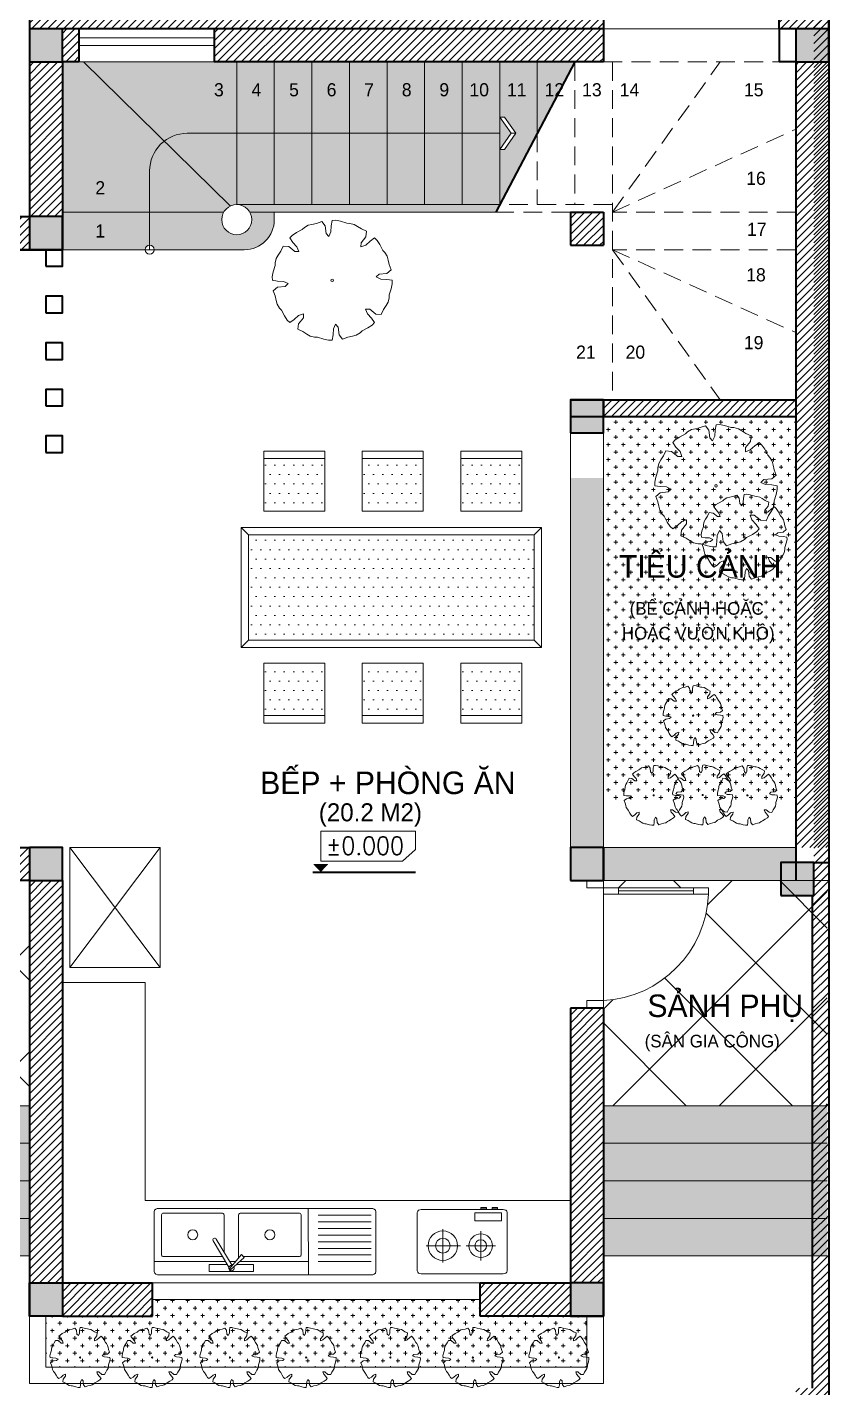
# Model space of a CAD drawing. Header units: millimetres. Extents: x -529782 to -142003, y -492574 to -273331.
# Drawn here: x -276039 to -270705, y -309111 to -300051 of the extents above; entities that cross this region are included whole.
import ezdxf

# ---------------------------------------------------------------- set-up
doc = ezdxf.new("R2010")
doc.units = ezdxf.units.MM
doc.header["$LTSCALE"] = 500
doc.header["$MEASUREMENT"] = 0
doc.linetypes.add('HIDDEN', pattern=[0.375, 0.25, -0.125])
doc.layers.get('0').update_dxf_attribs({"linetype": 'CONTINUOUS', "lineweight": 13})
for name, color, linetype, lineweight in [('1.cat 30', 30, 'CONTINUOUS', 35), ('1.cot', 2, 'CONTINUOUS', 35), ('2.thay 145', 145, 'CONTINUOUS', 18), ('3.manh 08', 8, 'CONTINUOUS', 9), ('4.dim 08', 8, 'CONTINUOUS', 13), ('6.khuat 75', 75, 'HIDDEN', 18), ('8.vat lieu 08', 8, 'CONTINUOUS', 5), ('9.text \xad white', 7, 'CONTINUOUS', 15), ('CA.thay 145', 145, 'CONTINUOUS', 18), ('noithat', 15, 'CONTINUOUS', 9)]:
    doc.layers.add(name, color=color, linetype=linetype, lineweight=lineweight)
doc.styles.add('CA.JSC1', font='')
doc.styles.get("Standard").update_dxf_attribs({"font": 'txt.shx', "width": 0.9})
doc.styles.add('VnAvantH', font='')
doc.styles.get('CA.JSC1').set_extended_font_data('.VnAvantH')
doc.styles.get('VnAvantH').set_extended_font_data('.VnAvantH')
pattern_1 = [(0, (41809.876, 81919.594), (15.625, 31.25), [0, -31.25])]
pattern_2 = [(45, (42765.4, 81919.6), (-353.5534, 353.5534), []), (135, (42765.4, 81919.6), (-353.5534, -353.5534), [])]
pattern_3 = [(45, (77087.74, 81619.594), (-26.5165043, 26.5165043), [])]

# ---------------------------------------------------------------- blocks, each defined once
blk = doc.blocks.new('mui ten')
at = {"layer": '2.thay 145', "color": 2}
for points in [[(216, 214), (154, 214), (0, 0), (62, 0)], [(62, 0), (0, 0), (154, -214), (216, -214)]]:
    blk.add_lwpolyline(points, close=True, dxfattribs=at)
blk = doc.blocks.new('A$C46190709')
at = {"layer": 'noithat'}
for p, q in [((151.7, 1411.1), (151.7, 1811.3)), ((151.7, 1811.3), (556.4, 1811.3)), ((151.7, 1761.3), (556.4, 1761.3)), ((556.4, 1811.3), (556.4, 1411.1)), ((806.4, 1411.1), (806.4, 1811.3)), ((806.4, 1811.3), (1211.1, 1811.3)), ((806.4, 1761.3), (1211.1, 1761.3)), ((1211.1, 1811.3), (1211.1, 1411.1)), ((1463.1, 1411.1), (1463.1, 1811.3)), ((1463.1, 1811.3), (1867.8, 1811.3)), ((1463.1, 1761.3), (1867.8, 1761.3)), ((1867.8, 1811.3), (1867.8, 1411.1)), ((556.4, 1411.1), (151.7, 1411.1)), ((1211.1, 1411.1), (806.4, 1411.1)), ((1867.8, 1411.1), (1463.1, 1411.1)), ((0, 1303.5), (50, 1253.5)), ((0, 503.1), (0, 1303.5)), ((0, 1303.5), (2000.1, 1303.5)), ((1950.1, 1253.5), (2000.1, 1303.5)), ((2000.1, 1303.5), (2000.1, 503.1)), ((50, 553.1), (50, 1253.5)), ((50, 1253.5), (1950.1, 1253.5)), ((1950.1, 1253.5), (1950.1, 553.1)), ((0, 503.1), (50, 553.1)), ((1950.1, 553.1), (50, 553.1)), ((2000.1, 503.1), (1950.1, 553.1)), ((2000.1, 503.1), (0, 503.1)), ((151.7, 400.3), (151.7, 0)), ((556.4, 400.3), (151.7, 400.3)), ((556.4, 0), (556.4, 400.3)), ((806.4, 400.3), (806.4, 0)), ((1211.1, 400.3), (806.4, 400.3)), ((1211.1, 0), (1211.1, 400.3)), ((1463.1, 400.3), (1463.1, 0)), ((1867.8, 400.3), (1463.1, 400.3)), ((1867.8, 0), (1867.8, 400.3)), ((151.7, 50), (556.4, 50)), ((151.7, 0), (556.4, 0)), ((806.4, 50), (1211.1, 50)), ((806.4, 0), (1211.1, 0)), ((1463.1, 50), (1867.8, 50)), ((1463.1, 0), (1867.8, 0))]:
    blk.add_line(p, q, dxfattribs=at)
blk = doc.blocks.new('A$C1A9D127A')
at = {"layer": 'noithat', "color": 135, "linetype": 'Continuous'}
for p, q in [((50, 110), (0, 110)), ((0, 110), (0, 0)), ((50, 0), (50, 110)), ((0, 0), (50, 0))]:
    blk.add_line(p, q, dxfattribs=at)
blk = doc.blocks.new('A$C2BDB356E')
at = {"layer": 'noithat', "color": 135, "linetype": 'Continuous'}
for p, q in [((0, 600), (0, 700)), ((0, 700), (40, 700)), ((40, 700), (40, 600)), ((40, 600), (0, 600)), ((0, 100), (0, 0)), ((40, 100), (0, 100)), ((40, 0), (40, 100)), ((0, 0), (40, 0))]:
    blk.add_line(p, q, dxfattribs=at)
at = {"layer": 'noithat', "color": 8, "linetype": 'Continuous'}
for p, q in [((0, 100), (0, 600)), ((20, 600), (20, 100)), ((40, 600), (40, 100))]:
    blk.add_line(p, q, dxfattribs=at)
at = {"layer": 'noithat', "color": 1, "linetype": 'Continuous'}
blk.add_arc((10.2, 740.3), 740.9, 272.30607, 356.88123, dxfattribs=at)
blk = doc.blocks.new('A$C30FB348B')
at = {"layer": 'noithat', "linetype": 'Continuous'}
for p, q in [((0, 33.9), (0, 421.2)), ((572.8, 440.9), (27.2, 440.9)), ((171.2, 365.3), (171.2, 143.3)), ((600, 421.2), (600, 33.9)), ((423.4, 352.4), (423.4, 156.3)), ((60.1, 254.3), (289.6, 254.3)), ((325.4, 254.3), (521.5, 254.3)), ((572.8, 14.2), (27.2, 14.2)), ((383.8, 35.6), (383.8, 89.2)), ((383.8, 89.2), (561.4, 89.2)), ((561.4, 35.6), (383.8, 35.6)), ((424.4, 9.2), (424.4, 0)), ((461.3, 9.2), (424.4, 9.2)), ((424.4, 0), (461.3, 0)), ((461.3, 0), (461.3, 9.2)), ((498.2, 9.2), (498.2, 0)), ((535.1, 9.2), (498.2, 9.2)), ((498.2, 0), (535.1, 0)), ((535.1, 0), (535.1, 9.2)), ((561.4, 89.2), (561.4, 35.6))]:
    blk.add_line(p, q, dxfattribs=at)
for centre, radius in [((171.2, 254.3), 98.1), ((171.2, 254.3), 49), ((423.4, 254.3), 78.4), ((423.4, 254.3), 39.2)]:
    blk.add_circle(centre, radius, dxfattribs=at)
for centre, start, end in [((24, 416.7), 82.34501, 169.40186), ((576, 416.7), 10.60417, 97.65191), ((24, 38.3), 190.6002, 277.664), ((576, 38.3), 262.34205, 349.39782)]:
    blk.add_arc(centre, 24.4, start, end, dxfattribs=at)
blk = doc.blocks.new('A$C6E1B72D1')
at = {"layer": 'noithat', "linetype": 'Continuous'}
for p, q in [((0, 420.8), (0, 22.1)), ((1444.3, 442.9), (32.1, 442.9)), ((449.3, 442.9), (450.3, 0)), ((1111.1, 420.8), (814.6, 420.8)), ((814.6, 420.8), (814.6, 373.2)), ((929.3, 373.2), (814.6, 373.2)), ((967.8, 407.8), (876.4, 325.7)), ((894.9, 307.8), (974.3, 401.9)), ((950.1, 373.2), (961.7, 373.2)), ((957.7, 379.9), (957.8, 379.8)), ((957.8, 379.8), (1063.4, 204.2)), ((979.9, 390.5), (980, 390.3)), ((980, 390.3), (1084.7, 216)), ((990.3, 373.2), (1111.1, 373.2)), ((1111.1, 373.2), (1111.1, 420.8)), ((1476.4, 420.8), (1477.3, 22.1)), ((449.3, 354.2), (908.2, 354.2)), ((497.5, 310), (497.5, 43.1)), ((513.5, 321), (881.2, 321)), ((876.4, 325.7), (894.9, 307.8)), ((914.7, 43.1), (914.7, 331.3)), ((934.1, 354.2), (973.1, 354.2)), ((1476.4, 354.2), (1001.7, 354.2)), ((1011, 43.1), (1011, 291.3)), ((1412.2, 321), (1021.7, 321)), ((1428.2, 310), (1428.2, 43.1)), ((32.1, 0), (1445.2, 0)), ((513.5, 32), (898.7, 32)), ((1412.2, 32), (1027, 32))]:
    blk.add_line(p, q, dxfattribs=at)
at = {"layer": 'noithat', "color": 156}
for p, q in [((32.1, 354.3), (385.1, 354.3)), ((32.1, 310), (385.1, 310)), ((32.1, 265.7), (385.1, 265.7)), ((32.1, 221.5), (385.1, 221.5)), ((32.1, 177.2), (385.1, 177.2)), ((32.1, 132.9), (385.1, 132.9)), ((32.1, 88.6), (385.1, 88.6)), ((32.1, 44.3), (385.1, 44.3))]:
    blk.add_line(p, q, dxfattribs=at)
at = {"layer": 'noithat', "linetype": 'Continuous'}
for centre in [(706.1, 175.5), (1219.6, 175.5)]:
    blk.add_circle(centre, 33.2, dxfattribs=at)
for centre, radius, start, end in [((27.9, 414.7), 28.5, 81.53149, 167.6795), ((962.2, 397.5), 18.1, 250.49898, 208.81145), ((967.3, 400.7), 7.15, 9.85607, 85.60258), ((1448.5, 414.7), 28.6, 12.32324, 98.46399), ((511.4, 306.9), 14.3, 81.53968, 167.67367), ((1414.3, 306.9), 14.3, 12.31609, 98.47057), ((1073.9, 210.3), 12.2, 210.1499, 27.95584), ((27.9, 28.2), 28.5, 192.32266, 278.4682), ((511.4, 46.1), 14.3, 192.33064, 278.4597), ((900.8, 46.1), 14.3, 261.53427, 347.67538), ((1024.9, 46.1), 14.3, 192.32462, 278.46573), ((1414.3, 46.1), 14.3, 261.52403, 347.68563), ((1449.4, 28.2), 28.6, 261.53486, 347.67663)]:
    blk.add_arc(centre, radius, start, end, dxfattribs=at)
blk = doc.blocks.new('ki hieu cost')
at = {"layer": '1.cat 30'}
blk.add_line((-119313, -196390), (-118176, -196390), dxfattribs=at)
at = {"layer": '3.manh 08'}
blk.add_lwpolyline([(-119227, -195934), (-119227, -196268), (-118320, -196268), (-118176, -196139), (-118176, -195934)], close=True, dxfattribs=at)
blk.add_solid([(-119313, -196299), (-119142, -196299), (-119227, -196390)], dxfattribs=at)
blk = doc.blocks.new('A$C4C885104')
at = {"color": 116}
for p, q in [((239, 1060), (198, 1033)), ((296, 1090), (239, 1060)), ((317, 1109), (296, 1090)), ((354, 1132), (317, 1109)), ((392, 1141), (354, 1132)), ((437, 1151), (392, 1141)), ((489, 1170), (437, 1151)), ((523, 1128), (489, 1170)), ((531, 1052), (523, 1128)), ((558, 1023), (531, 1052)), ((579, 1069), (558, 1023)), ((582, 1128), (579, 1069)), ((591, 1179), (582, 1128)), ((626, 1181), (591, 1179)), ((674, 1171), (626, 1181)), ((736, 1152), (674, 1171)), ((764, 1151), (736, 1152)), ((807, 1141), (764, 1151)), ((840, 1121), (807, 1141)), ((879, 1096), (840, 1121)), ((929, 1073), (879, 1096)), ((923, 1018), (929, 1073)), ((108, 928), (85, 878)), ((163, 922), (108, 928)), ((222, 874), (163, 922)), ((198, 1033), (174, 1007)), ((174, 1007), (204, 964)), ((204, 964), (244, 921)), ((244, 921), (262, 873)), ((874, 919), (875, 959)), ((922, 937), (874, 919)), ((875, 959), (923, 1018)), ((965, 977), (922, 937)), ((1008, 1007), (965, 977)), ((1034, 983), (1008, 1007)), ((1061, 942), (1034, 983)), ((1091, 885), (1061, 942)), ((40, 806), (30, 763)), ((60, 839), (40, 806)), ((85, 878), (60, 839)), ((262, 873), (222, 874)), ((1110, 864), (1091, 885)), ((1133, 827), (1110, 864)), ((1142, 789), (1133, 827)), ((1152, 745), (1142, 789)), ((10, 674), (0, 625)), ((29, 735), (10, 674)), ((30, 763), (29, 735)), ((1053, 650), (1129, 658)), ((1129, 658), (1171, 693)), ((1171, 693), (1152, 745)), ((0, 625), (2, 590)), ((1, 590), (53, 582)), ((53, 582), (112, 579)), ((129, 530), (53, 523)), ((112, 579), (158, 558)), ((158, 558), (129, 530)), ((1024, 623), (1053, 650)), ((1070, 602), (1024, 623)), ((1129, 599), (1070, 602)), ((1180, 591), (1129, 599)), ((1172, 507), (1182, 555)), ((1182, 555), (1180, 590)), ((53, 523), (11, 488)), ((11, 488), (30, 436)), ((30, 436), (40, 392)), ((1142, 375), (1152, 418)), ((1152, 418), (1153, 446)), ((1153, 446), (1172, 507)), ((40, 392), (49, 354)), ((49, 354), (72, 316)), ((72, 316), (91, 296)), ((91, 296), (121, 239)), ((920, 307), (960, 307)), ((938, 260), (920, 307)), ((960, 307), (1019, 258)), ((1074, 253), (1097, 303)), ((1097, 303), (1122, 341)), ((1122, 341), (1142, 375)), ((121, 239), (148, 198)), ((148, 198), (174, 174)), ((174, 174), (217, 204)), ((217, 204), (260, 244)), ((259, 163), (253, 108)), ((307, 222), (259, 163)), ((260, 244), (308, 261)), ((308, 261), (307, 222)), ((603, 111), (624, 158)), ((624, 158), (651, 129)), ((977, 217), (938, 260)), ((943, 121), (984, 148)), ((1008, 174), (977, 217)), ((984, 148), (1008, 174)), ((1019, 258), (1074, 253)), ((253, 108), (303, 85)), ((303, 85), (342, 60)), ((342, 60), (375, 40)), ((375, 40), (418, 30)), ((418, 30), (446, 29)), ((446, 29), (508, 10)), ((508, 10), (556, 0)), ((556, 0), (591, 2)), ((591, 1), (600, 53)), ((600, 53), (603, 111)), ((651, 129), (659, 53)), ((659, 53), (693, 11)), ((693, 11), (745, 30)), ((745, 30), (790, 40)), ((790, 40), (828, 49)), ((828, 49), (865, 72)), ((865, 72), (886, 91)), ((886, 91), (943, 121))]:
    blk.add_line(p, q, dxfattribs=at)
blk.add_ellipse((591, 590), major_axis=(-12.3, 0), ratio=0.999017, dxfattribs=at)

msp = doc.modelspace()

# ---------------------------------------------------------------- hatches: boundary and pattern name
at = {"layer": '1.cot'}
for points in [[(-275804.6, -300062.9), (-276024.6, -300062.9), (-276024.6, -300282.9), (-275804.6, -300282.9)], [(-270704.6, -300062.9), (-270924.6, -300062.9), (-270924.6, -300282.9), (-270704.6, -300282.9)], [(-275804.6, -301312.9), (-276024.6, -301312.9), (-276024.6, -301532.9), (-275804.6, -301532.9)], [(-272204.6, -302532.9), (-272424.6, -302532.9), (-272424.6, -302752.9), (-272204.6, -302752.9)], [(-275804.6, -305512.9), (-276024.6, -305512.9), (-276024.6, -305732.9), (-275804.6, -305732.9)], [(-275804.6, -305512.9), (-276024.6, -305512.9), (-276024.6, -305732.9), (-275804.6, -305732.9)], [(-272204.6, -305512.9), (-272424.6, -305512.9), (-272424.6, -305732.9), (-272204.6, -305732.9)], [(-270804.6, -305612.9), (-271024.6, -305612.9), (-271024.6, -305832.9), (-270804.6, -305832.9)], [(-276024.6, -308412.9), (-275804.6, -308412.9), (-275804.6, -308632.9), (-276024.6, -308632.9)], [(-272204.6, -308412.9), (-272424.6, -308412.9), (-272424.6, -308632.9), (-272204.6, -308632.9)]]:
    msp.add_hatch(color=256, dxfattribs=at).paths.add_polyline_path(points)
at = {"layer": '4.dim 08'}
h = msp.add_hatch(dxfattribs=at)
h.set_pattern_fill('ANSI31', color=251, scale=300, style=0)
h.set_pattern_definition(pattern_3)
h.paths.add_polyline_path([(-270704.6, -297112.9), (-276124.6, -297112.9), (-276124.6, -297212.9), (-270804.6, -297212.9), (-270804.6, -300162.9), (-270804.6, -300382.9), (-270804.6, -305612.9), (-270704.6, -305612.9)])
h = msp.add_hatch(dxfattribs=at)
h.set_pattern_fill('ANSI31', color=251, scale=300, style=0)
h.set_pattern_definition([(45, (77187.74, 81719.594), (-26.5165043, 26.5165043), [])])
h.paths.add_polyline_path([(-270704.6, -297112.9), (-276024.6, -297112.9), (-276024.6, -297122.9), (-276024.6, -297592.9), (-275804.6, -297592.9), (-275804.6, -297332.9), (-273034.6, -297332.9), (-273034.6, -298642.9), (-272814.6, -298642.9), (-272814.6, -298532.9), (-272924.6, -298532.9), (-272924.6, -297332.9), (-270924.6, -297332.9), (-270924.6, -298532.9), (-272064.6, -298532.9), (-272064.6, -298642.9), (-270924.6, -298642.9), (-270924.6, -299842.9), (-271034.6, -299842.9), (-271034.6, -300062.9), (-270924.6, -300062.9), (-270704.6, -300062.9)])
h.paths.add_polyline_path([(-275804.6, -298192.9), (-276024.6, -298192.9), (-276024.6, -298882.9), (-275804.6, -298882.9)])
h.paths.add_polyline_path([(-272204.6, -299842.9), (-275804.6, -299842.9), (-275804.6, -299732.9), (-276024.6, -299732.9), (-276024.6, -300062.9), (-274794.6, -300062.9), (-272204.6, -300062.9)], flags=16)
h = msp.add_hatch(dxfattribs=at)
h.set_pattern_fill('ANSI31', color=251, scale=300, style=0)
h.set_pattern_definition([(45, (33246.058, 81719.594), (-26.5165043, 26.5165043), [])])
h.paths.add_polyline_path([(-275804.6, -300282.9), (-276024.6, -300282.9), (-276024.6, -301312.9), (-275804.6, -301312.9)])
h.paths.add_polyline_path([(-276024.6, -301312.9), (-280704.6, -301312.9), (-280704.6, -301532.9), (-276024.6, -301532.9)])
h.paths.add_polyline_path([(-280704.6, -301532.9), (-280924.6, -301532.9), (-280924.6, -305512.9), (-280704.6, -305512.9)])
h.paths.add_polyline_path([(-280594.6, -305512.9), (-280704.6, -305512.9), (-280704.6, -305732.9), (-280594.6, -305732.9)])
h.paths.add_polyline_path([(-279064.6, -305512.9), (-279994.6, -305512.9), (-279994.6, -305732.9), (-279064.6, -305732.9)])
h.paths.add_polyline_path([(-276024.6, -305512.9), (-276564.6, -305512.9), (-276564.6, -305732.9), (-276024.6, -305732.9)])
h.paths.add_polyline_path([(-275804.6, -305732.9), (-276024.6, -305732.9), (-276024.6, -308412.9), (-275804.6, -308412.9)])
h.paths.add_polyline_path([(-275204.6, -308412.9), (-275804.6, -308412.9), (-275804.6, -308632.9), (-275204.6, -308632.9)])
h.paths.add_polyline_path([(-272424.6, -308412.9), (-273024.6, -308412.9), (-273024.6, -308632.9), (-272424.6, -308632.9)])
h.paths.add_polyline_path([(-272204.6, -306582.9), (-272424.6, -306582.9), (-272424.6, -308412.9), (-272204.6, -308412.9)])
h.paths.add_polyline_path([(-270704.6, -300282.9), (-270924.6, -300282.9), (-270924.6, -305512.9), (-270704.6, -305512.9)])
h.paths.add_polyline_path([(-270924.6, -302532.9), (-272204.6, -302532.9), (-272204.6, -302642.9), (-270924.6, -302642.9)])
h.paths.add_polyline_path([(-272204.6, -301282.9), (-272424.6, -301282.9), (-272424.6, -301502.9), (-272204.6, -301502.9)])
h.paths.add_polyline_path([(-272204.6, -300062.9), (-274794.6, -300062.9), (-274794.6, -300282.9), (-272204.6, -300282.9)])
h.paths.add_polyline_path([(-275694.6, -300062.9), (-275804.6, -300062.9), (-275804.6, -300282.9), (-275694.6, -300282.9)])
h = msp.add_hatch(dxfattribs=at)
h.set_pattern_fill('ANSI31', color=251, scale=300, style=0)
h.set_pattern_definition(pattern_3)
h.paths.add_polyline_path([(-270704.6, -305612.9), (-270804.6, -305612.9), (-270804.6, -305832.9), (-270814.6, -305832.9), (-270814.6, -309112.9), (-270924.6, -309112.9), (-270924.6, -309332.9), (-270814.6, -309332.9), (-270814.6, -312112.9), (-270924.6, -312112.9), (-270924.6, -312332.9), (-270814.6, -312332.9), (-270814.6, -315112.9), (-270924.6, -315112.9), (-270924.6, -315332.9), (-270814.6, -315332.9), (-270814.6, -316112.9), (-270704.6, -316112.9)])
at = {"layer": '8.vat lieu 08'}
h = msp.add_hatch(dxfattribs=at)
h.set_pattern_fill('DOTS', color=250, scale=500, style=0)
h.set_pattern_definition([(0, (41809.876, 82219.594), (15.625, 31.25), [0, -31.25])])
h.paths.add_polyline_path([(-274394.6, -301332.9), (-274394.6, -301282.9), (-274558, -301282.9, -0.131652), (-274544.6, -301332.9, -1), (-274744.6, -301332.9, -0.131652), (-274731.2, -301282.9), (-275224.6, -301282.9), (-275224.6, -301502.9, -0.414214), (-275194.6, -301532.9), (-274594.6, -301532.9, 0.414214)])
h.paths.add_polyline_path([(-275127.2, -300809.8, 0.232709), (-275224.6, -301007.9), (-275224.6, -301282.9), (-274731.2, -301282.9, -0.155483), (-274686.3, -301242)])
h.paths.add_polyline_path([(-275224.6, -301282.9), (-275804.6, -301282.9), (-275804.6, -301532.9), (-275254.6, -301532.9, -0.414214), (-275224.6, -301502.9)])
h.paths.add_polyline_path([(-275127.2, -300809.8), (-275664.6, -300282.9), (-275694.6, -300282.9), (-275804.6, -300282.9), (-275804.6, -301282.9), (-275224.6, -301282.9), (-275224.6, -301007.9, -0.232709)])
h.paths.add_polyline_path([(-274644.6, -300282.9), (-274794.6, -300282.9), (-275664.6, -300282.9), (-275127.2, -300809.8, -0.165547), (-274974.6, -300757.9), (-274644.6, -300757.9)])
h.paths.add_polyline_path([(-274644.6, -300757.9), (-274974.6, -300757.9, 0.165547), (-275127.2, -300809.8), (-274686.3, -301242, -0.107968), (-274644.6, -301232.9)])
h.paths.add_polyline_path([(-274394.6, -300282.9), (-274644.6, -300282.9), (-274644.6, -300757.9), (-274394.6, -300757.9)])
h.paths.add_polyline_path([(-274394.6, -300757.9), (-274644.6, -300757.9), (-274644.6, -301232.9), (-274394.6, -301232.9)])
h.paths.add_polyline_path([(-274144.6, -300757.9), (-274394.6, -300757.9), (-274394.6, -301232.9), (-274144.6, -301232.9)])
h.paths.add_polyline_path([(-274144.6, -300282.9), (-274394.6, -300282.9), (-274394.6, -300757.9), (-274144.6, -300757.9)])
h.paths.add_polyline_path([(-273894.6, -300282.9), (-274144.6, -300282.9), (-274144.6, -300757.9), (-273894.6, -300757.9)])
h.paths.add_polyline_path([(-273894.6, -300757.9), (-274144.6, -300757.9), (-274144.6, -301232.9), (-273894.6, -301232.9)])
h.paths.add_polyline_path([(-273644.6, -300282.9), (-273894.6, -300282.9), (-273894.6, -300757.9), (-273644.6, -300757.9)])
h.paths.add_polyline_path([(-273644.6, -300757.9), (-273894.6, -300757.9), (-273894.6, -301232.9), (-273644.6, -301232.9)])
h.paths.add_polyline_path([(-273394.6, -300282.9), (-273644.6, -300282.9), (-273644.6, -300757.9), (-273394.6, -300757.9)])
h.paths.add_polyline_path([(-273394.6, -300757.9), (-273644.6, -300757.9), (-273644.6, -301232.9), (-273394.6, -301232.9)])
h.paths.add_polyline_path([(-273144.6, -300282.9), (-273394.6, -300282.9), (-273394.6, -300757.9), (-273144.6, -300757.9)])
h.paths.add_polyline_path([(-273144.6, -300757.9), (-273394.6, -300757.9), (-273394.6, -301232.9), (-273144.6, -301232.9)])
h.paths.add_polyline_path([(-272894.6, -300282.9), (-273144.6, -300282.9), (-273144.6, -300757.9), (-272894.6, -300757.9)])
h.paths.add_polyline_path([(-272894.6, -300757.9), (-273144.6, -300757.9), (-273144.6, -301232.9), (-272894.6, -301232.9)])
h.paths.add_polyline_path([(-272644.6, -300282.9), (-272894.6, -300282.9), (-272894.6, -300651.1), (-272863.8, -300651.1), (-272786.6, -300757.9), (-272863.8, -300864.7), (-272894.6, -300864.7), (-272894.6, -301232.9), (-272644.6, -300757.9)])
h.paths.add_polyline_path([(-272894.6, -300651.1), (-272894.6, -300864.7), (-272817.5, -300757.9)], flags=17)
h.paths.add_polyline_path([(-272394.6, -300282.9), (-272644.6, -300282.9), (-272644.6, -300757.9)])
h.paths.add_polyline_path([(-272894.6, -301232.9), (-274644.6, -301232.9, -0.267949), (-274558, -301282.9), (-272920.9, -301282.9)])
h.paths.add_polyline_path([(-275607.6, -301474), (-275498.2, -301474), (-275498.2, -301342.8), (-275607.6, -301342.8)], flags=24)
h.paths.add_polyline_path([(-275608, -301186.4), (-275497.9, -301186.4), (-275497.9, -301053), (-275608, -301053)], flags=24)
h.paths.add_polyline_path([(-274818.9, -300535.8), (-274708, -300535.8), (-274708, -300400.1), (-274818.9, -300400.1)], flags=24)
h.paths.add_polyline_path([(-274568.1, -300533.5), (-274458.7, -300533.5), (-274458.7, -300402.3), (-274568.1, -300402.3)], flags=24)
h.paths.add_polyline_path([(-274318.5, -300535.5), (-274208.3, -300535.5), (-274208.3, -300401.9), (-274318.5, -300401.9)], flags=24)
h.paths.add_polyline_path([(-274068.5, -300535.5), (-273958.3, -300535.5), (-273958.3, -300401.9), (-274068.5, -300401.9)], flags=24)
h.paths.add_polyline_path([(-273818.1, -300533.5), (-273708.7, -300533.5), (-273708.7, -300402.3), (-273818.1, -300402.3)], flags=24)
h.paths.add_polyline_path([(-273568.9, -300535.8), (-273458, -300535.8), (-273458, -300400.1), (-273568.9, -300400.1)], flags=24)
h.paths.add_polyline_path([(-273318.5, -300533.9), (-273208.4, -300533.9), (-273208.4, -300400.5), (-273318.5, -300400.5)], flags=24)
h.paths.add_polyline_path([(-273118.9, -300535.8), (-272942.3, -300535.8), (-272942.3, -300400.1), (-273118.9, -300400.1)], flags=24)
h.paths.add_polyline_path([(-272868.1, -300533.5), (-272693.1, -300533.5), (-272693.1, -300402.3), (-272868.1, -300402.3)], flags=24)
h.paths.add_polyline_path([(-272618.5, -300533.9), (-272442.7, -300533.9), (-272442.7, -300400.5), (-272618.5, -300400.5)], flags=24)
h = msp.add_hatch(dxfattribs=at)
h.set_pattern_fill('CROSS', color=250, scale=200, style=0)
h.set_pattern_definition([(0, (42765.376, 82219.594), (50, 50), [25, -75]), (90, (42777.876, 82207.094), (-50, 50), [25, -75])])
h.paths.add_polyline_path([(-270924.6, -302642.9), (-272204.6, -302642.9), (-272204.6, -302752.9), (-272204.6, -305212.9), (-270924.6, -305212.9)])
h.paths.add_polyline_path([(-272114.8, -304185), (-271008.9, -304185), (-271008.9, -303984.4), (-272114.8, -303984.4)], flags=24)
h.paths.add_polyline_path([(-272066.9, -304023.7), (-271038.5, -304023.7), (-271038.5, -303801.1), (-272066.9, -303801.1)], flags=24)
h.paths.add_polyline_path([(-272157.8, -303775.8), (-271010, -303775.8), (-271010, -303436.7), (-272157.8, -303436.7)], flags=24)
h = msp.add_hatch(dxfattribs=at)
h.set_pattern_fill('DOTS', color=250, scale=1000, style=0)
h.set_pattern_definition([(0, (42765.376, 82219.594), (31.25, 62.5), [0, -62.5])])
h.paths.add_polyline_path([(-274059.2, -302924.1), (-274463.9, -302924.1), (-274463.9, -303274.3), (-274059.2, -303274.3)])
h.paths.add_polyline_path([(-273404.5, -302924.1), (-273809.2, -302924.1), (-273809.2, -303274.3), (-273404.5, -303274.3)])
h.paths.add_polyline_path([(-272747.8, -302924.1), (-273152.5, -302924.1), (-273152.5, -303274.3), (-272747.8, -303274.3)])
h.paths.add_polyline_path([(-272665.5, -303431.9), (-274565.6, -303431.9), (-274565.6, -304132.3), (-272665.5, -304132.3)])
h.paths.add_polyline_path([(-272747.8, -304285.2), (-273152.5, -304285.2), (-273152.5, -304635.4), (-272747.8, -304635.4)])
h.paths.add_polyline_path([(-273404.5, -304285.2), (-273809.2, -304285.2), (-273809.2, -304635.4), (-273404.5, -304635.4)])
h.paths.add_polyline_path([(-274059.2, -304285.2), (-274463.9, -304285.2), (-274463.9, -304635.4), (-274059.2, -304635.4)])
h = msp.add_hatch(dxfattribs=at)
h.set_pattern_fill('DOTS', color=250, scale=500, style=0)
h.set_pattern_definition(pattern_1)
h.paths.add_polyline_path([(-272204.6, -303052.9), (-272424.6, -303052.9), (-272424.6, -305512.9), (-272204.6, -305512.9)])
h.paths.add_polyline_path([(-270924.6, -305512.9), (-272204.6, -305512.9), (-272204.6, -305732.9), (-270924.6, -305732.9)])
h.paths.add_polyline_path([(-270714.6, -307232.9), (-272204.6, -307232.9), (-272204.6, -307482.9), (-270714.6, -307482.9)])
h.paths.add_polyline_path([(-270714.6, -307482.9), (-272204.6, -307482.9), (-272204.6, -307732.9), (-270714.6, -307732.9)])
h.paths.add_polyline_path([(-270714.6, -307732.9), (-272204.6, -307732.9), (-272204.6, -307932.9), (-272204.6, -307982.9), (-270714.6, -307982.9)])
h.paths.add_polyline_path([(-270714.6, -307982.9), (-272204.6, -307982.9), (-272204.6, -308232.9), (-270714.6, -308232.9)])
h = msp.add_hatch(dxfattribs=at)
h.set_pattern_fill('ANSI37', color=250, scale=4000, style=0)
h.set_pattern_definition(pattern_2)
h.paths.add_polyline_path([(-276024.6, -305732.9), (-276564.6, -305732.9), (-279064.6, -305732.9), (-279994.6, -305732.9), (-280374.6, -305732.9), (-280374.6, -306532.9), (-280374.6, -307232.9), (-277818.1, -307232.9), (-277818.1, -307056.9), (-277925, -307134), (-277925, -307103.2), (-277818.1, -307026.1), (-277711.3, -307103.2), (-277711.3, -307134), (-277818.1, -307056.9), (-277818.1, -307232.9), (-276024.6, -307232.9)])
h.paths.add_polyline_path([(-278321.4, -306487.4), (-277690.6, -306487.4), (-277690.6, -306610.4), (-277777.3, -306688), (-278321.4, -306688)], flags=16)
h.paths.add_polyline_path([(-279844.6, -306702.9), (-279844.6, -307032.9), (-280174.6, -307032.9), (-280174.6, -306702.9)], flags=16)
h.paths.add_polyline_path([(-277663.5, -307163.5), (-277553.3, -307163.5), (-277553.3, -307029.9), (-277663.5, -307029.9)], flags=24)
h.paths.add_polyline_path([(-278316, -306492.9), (-277788, -306492.9), (-277788, -306672.9), (-278316, -306672.9)], flags=8)
h.paths.add_polyline_path([(-278369.9, -306476.7), (-277579.4, -306476.7), (-277579.4, -306262.8), (-278369.9, -306262.8)], flags=24)
h.paths.add_polyline_path([(-278522.1, -306321.6), (-277446.2, -306321.6), (-277446.2, -305953.4), (-278522.1, -305953.4)], flags=24)
h = msp.add_hatch(dxfattribs=at)
h.set_pattern_fill('ANSI37', color=250, scale=4000, style=0)
h.set_pattern_definition(pattern_2)
h.paths.add_polyline_path([(-270714.6, -305732.9), (-270924.6, -305732.9), (-272204.6, -305732.9), (-272204.6, -305782.9), (-272104.6, -305782.9), (-271604.6, -305782.9), (-271504.6, -305782.9), (-271504.6, -305822.9, -0.386746), (-272204.6, -306532.9), (-272204.6, -306582.9), (-272204.6, -307232.9), (-270714.6, -307232.9)])
h.paths.add_polyline_path([(-271959.9, -306888.8), (-270944.3, -306888.8), (-270944.3, -306708.3), (-271959.9, -306708.3)], flags=24)
h.paths.add_polyline_path([(-271972.8, -306743.6), (-270862.3, -306743.6), (-270862.3, -306377.2), (-271972.8, -306377.2)], flags=24)
h = msp.add_hatch(dxfattribs=at)
h.set_pattern_fill('DOTS', color=250, scale=500, style=0)
h.set_pattern_definition(pattern_1)
h.paths.add_polyline_path([(-281124.6, -306532.9), (-281374.6, -306532.9), (-281374.6, -308232.9), (-277848.1, -308232.9, -0.414214), (-277818.1, -308202.9), (-277818.1, -307982.9), (-281124.6, -307982.9)])
h.paths.add_polyline_path([(-280874.6, -306532.9), (-281124.6, -306532.9), (-281124.6, -307982.9), (-277818.1, -307982.9), (-277818.1, -307732.9), (-280874.6, -307732.9)], flags=17)
h.paths.add_polyline_path([(-277818.1, -307482.9), (-280624.6, -307482.9), (-280624.6, -306532.9), (-280874.6, -306532.9), (-280874.6, -307732.9), (-277818.1, -307732.9)], flags=16)
h.paths.add_polyline_path([(-277818.1, -307232.9), (-280374.6, -307232.9), (-280374.6, -306532.9), (-280624.6, -306532.9), (-280624.6, -307482.9), (-277818.1, -307482.9)], flags=16)
h.paths.add_polyline_path([(-276024.6, -307232.9), (-277818.1, -307232.9), (-277818.1, -307482.9), (-276024.6, -307482.9)])
h.paths.add_polyline_path([(-276024.6, -307482.9), (-277818.1, -307482.9), (-277818.1, -307732.9), (-276024.6, -307732.9), (-276024.6, -307712.9)])
h.paths.add_polyline_path([(-276024.6, -307732.9), (-277818.1, -307732.9), (-277818.1, -307982.9), (-276024.6, -307982.9), (-276024.6, -307932.9)])
h.paths.add_polyline_path([(-276024.6, -307982.9), (-277818.1, -307982.9), (-277818.1, -308202.9, -0.414214), (-277788.1, -308232.9), (-276024.6, -308232.9)])
h.paths.add_polyline_path([(-277663.1, -307411.5), (-277553.7, -307411.5), (-277553.7, -307280.3), (-277663.1, -307280.3)], flags=24)
h.paths.add_polyline_path([(-277663.9, -307663.8), (-277553, -307663.8), (-277553, -307528.1), (-277663.9, -307528.1)], flags=24)
h.paths.add_polyline_path([(-277663.5, -307911.9), (-277553.4, -307911.9), (-277553.4, -307778.5), (-277663.5, -307778.5)], flags=24)
h.paths.add_polyline_path([(-277663.1, -308199.5), (-277553.7, -308199.5), (-277553.7, -308068.3), (-277663.1, -308068.3)], flags=24)
h = msp.add_hatch(dxfattribs=at)
h.set_pattern_fill('CROSS', color=250, scale=200, style=0)
h.set_pattern_definition([(0, (42765.376, 81219.594), (50, 50), [25, -75]), (90, (42777.876, 81207.094), (-50, 50), [25, -75])])
h.paths.add_polyline_path([(-272314.6, -308632.9), (-272424.6, -308632.9), (-272749.6, -308632.9), (-273024.6, -308632.9), (-273024.6, -308522.9), (-275204.6, -308522.9), (-275204.6, -308632.9), (-275804.6, -308632.9), (-275914.6, -308632.9), (-275914.6, -308972.9), (-272314.6, -308972.9)])

# ---------------------------------------------------------------- linework, layer by layer
at = {"layer": '1.cat 30'}
for p, q in [((-270704.6, -297112.9), (-270704.6, -323112.9)), ((-270704.6, -300062.9), (-270704.6, -297112.9)), ((-276024.6, -299732.9), (-276024.6, -300062.9)), ((-272204.6, -299842.9), (-272204.6, -300282.9)), ((-271034.6, -300062.9), (-271034.6, -299842.9)), ((-274794.6, -300062.9), (-276024.6, -300062.9)), ((-276024.6, -300062.9), (-276024.6, -301312.9)), ((-275694.6, -300062.9), (-275694.6, -300282.9)), ((-274794.6, -300062.9), (-274794.6, -300282.9)), ((-272204.6, -300062.9), (-274794.6, -300062.9)), ((-270924.6, -300062.9), (-271034.6, -300062.9)), ((-271034.6, -300062.9), (-271034.6, -300282.9)), ((-270704.6, -300062.9), (-270704.6, -305732.9)), ((-275804.6, -300282.9), (-275804.6, -301532.9)), ((-275694.6, -300282.9), (-275804.6, -300282.9)), ((-272204.6, -300282.9), (-274794.6, -300282.9)), ((-272394.6, -300282.9), (-272920.9, -301282.9)), ((-270924.6, -300282.9), (-271034.6, -300282.9)), ((-270924.6, -300282.9), (-270924.6, -305732.9)), ((-272424.6, -301282.9), (-272424.6, -301502.9)), ((-272424.6, -301282.9), (-272204.6, -301282.9)), ((-272204.6, -301282.9), (-272204.6, -301502.9)), ((-280924.6, -301312.9), (-276024.6, -301312.9)), ((-280924.6, -301312.9), (-276024.6, -301312.9)), ((-275914.6, -301532.9), (-280704.6, -301532.9)), ((-279494.6, -301532.9), (-275914.6, -301532.9)), ((-275804.6, -301532.9), (-276024.6, -301532.9)), ((-272424.6, -301502.9), (-272204.6, -301502.9)), ((-272424.6, -302532.9), (-272424.6, -302752.9)), ((-272424.6, -302532.9), (-272204.6, -302532.9)), ((-272204.6, -302532.9), (-270924.6, -302532.9)), ((-272204.6, -302532.9), (-272204.6, -302642.9)), ((-272424.6, -302642.9), (-270924.6, -302642.9)), ((-276564.6, -305512.9), (-276024.6, -305512.9)), ((-276024.6, -305512.9), (-276024.6, -308632.9)), ((-272424.6, -305512.9), (-272424.6, -305732.9)), ((-272204.6, -305512.9), (-272204.6, -305732.9)), ((-270804.6, -305612.9), (-270704.6, -305612.9)), ((-276024.6, -305732.9), (-276564.6, -305732.9)), ((-275804.6, -305732.9), (-275804.6, -308412.9)), ((-271024.6, -305832.9), (-270814.6, -305832.9)), ((-270814.6, -305832.9), (-270814.6, -309112.9)), ((-272424.6, -306582.9), (-272424.6, -308632.9)), ((-272204.6, -306582.9), (-272424.6, -306582.9)), ((-272204.6, -306582.9), (-272204.6, -308632.9)), ((-275804.6, -308412.9), (-275204.6, -308412.9)), ((-275204.6, -308632.9), (-275204.6, -308412.9)), ((-273024.6, -308412.9), (-272424.6, -308412.9)), ((-273024.6, -308632.9), (-273024.6, -308412.9)), ((-275804.6, -308632.9), (-275204.6, -308632.9)), ((-272424.6, -308632.9), (-273024.6, -308632.9)), ((-272204.6, -308632.9), (-272749.6, -308632.9))]:
    msp.add_line(p, q, dxfattribs=at)
for points in [[(-275914.6, -301642.9), (-275804.6, -301642.9), (-275804.6, -301532.9), (-275914.6, -301532.9)], [(-275914.6, -301952.9), (-275804.6, -301952.9), (-275804.6, -301842.9), (-275914.6, -301842.9)], [(-275914.6, -302262.9), (-275804.6, -302262.9), (-275804.6, -302152.9), (-275914.6, -302152.9)], [(-275914.6, -302572.9), (-275804.6, -302572.9), (-275804.6, -302462.9), (-275914.6, -302462.9)], [(-275914.6, -302882.9), (-275804.6, -302882.9), (-275804.6, -302772.9), (-275914.6, -302772.9)]]:
    msp.add_lwpolyline(points, close=True, dxfattribs=at)
at = {"layer": '1.cot'}
for points in [[(-276024.6, -300282.9), (-275804.6, -300282.9), (-275804.6, -300062.9), (-276024.6, -300062.9)], [(-270924.6, -300282.9), (-270704.6, -300282.9), (-270704.6, -300062.9), (-270924.6, -300062.9)], [(-276024.6, -301532.9), (-275804.6, -301532.9), (-275804.6, -301312.9), (-276024.6, -301312.9)], [(-272424.6, -302752.9), (-272204.6, -302752.9), (-272204.6, -302532.9), (-272424.6, -302532.9)], [(-276024.6, -305732.9), (-275804.6, -305732.9), (-275804.6, -305512.9), (-276024.6, -305512.9)], [(-276024.6, -305732.9), (-275804.6, -305732.9), (-275804.6, -305512.9), (-276024.6, -305512.9)], [(-272424.6, -305732.9), (-272204.6, -305732.9), (-272204.6, -305512.9), (-272424.6, -305512.9)], [(-271024.6, -305832.9), (-270804.6, -305832.9), (-270804.6, -305612.9), (-271024.6, -305612.9)], [(-275804.6, -308632.9), (-276024.6, -308632.9), (-276024.6, -308412.9), (-275804.6, -308412.9)], [(-272424.6, -308632.9), (-272204.6, -308632.9), (-272204.6, -308412.9), (-272424.6, -308412.9)]]:
    msp.add_lwpolyline(points, close=True, dxfattribs=at)
at = {"layer": '2.thay 145', "color": 2}
msp.add_circle((-275224.6, -301532.9), 30, dxfattribs=at)
at = {"layer": '4.dim 08'}
msp.add_line((-272204.6, -306582.9), (-272204.6, -305732.9), dxfattribs=at)
msp.add_lwpolyline([(-275224.6, -301532.9), (-275224.6, -301007.9, -0.414214), (-274974.6, -300757.9), (-272894.6, -300757.9)], format="xyb", dxfattribs=at)
at = {"layer": '6.khuat 75'}
for p, q in [((-272394.6, -300282.9), (-272394.6, -301232.9)), ((-272204.6, -300282.9), (-271034.6, -300282.9)), ((-272144.6, -300282.9), (-272144.6, -302532.9)), ((-272144.6, -301282.9), (-271427.1, -300282.9)), ((-272644.6, -300757.9), (-272644.6, -301232.9)), ((-272144.6, -301282.9), (-270924.6, -300731)), ((-272424.6, -301282.9), (-272920.9, -301282.9)), ((-272144.6, -301232.9), (-272894.6, -301232.9)), ((-270924.6, -301282.9), (-272144.6, -301282.9)), ((-270924.6, -301532.9), (-272144.6, -301532.9)), ((-272144.6, -301532.9), (-270924.6, -302084.8)), ((-272144.6, -301532.9), (-271427.1, -302532.9))]:
    msp.add_line(p, q, dxfattribs=at)
at = {"layer": 'CA.thay 145'}
for p, q in [((-275694.6, -300122.9), (-274794.6, -300122.9)), ((-272204.6, -300062.9), (-271034.6, -300062.9)), ((-275694.6, -300172.9), (-274794.6, -300172.9)), ((-274686.3, -301242), (-275664.6, -300282.9)), ((-274644.6, -300282.9), (-274644.6, -301232.9)), ((-274394.6, -300282.9), (-274394.6, -301232.9)), ((-274144.6, -300282.9), (-274144.6, -301232.9)), ((-273894.6, -300282.9), (-273894.6, -301232.9)), ((-273644.6, -300282.9), (-273644.6, -301232.9)), ((-273394.6, -300282.9), (-273394.6, -301232.9)), ((-273144.6, -300282.9), (-273144.6, -301232.9)), ((-272894.6, -300282.9), (-272894.6, -301232.9)), ((-272644.6, -300282.9), (-272644.6, -300757.9)), ((-274731.2, -301282.9), (-275804.6, -301282.9)), ((-272894.6, -301232.9), (-274644.6, -301232.9)), ((-272920.9, -301282.9), (-274558, -301282.9)), ((-274394.6, -301282.9), (-274394.6, -301332.9)), ((-274594.6, -301532.9), (-275804.6, -301532.9)), ((-272424.6, -305512.9), (-272424.6, -302642.9)), ((-272204.6, -305512.9), (-272204.6, -302642.9)), ((-272204.6, -305512.9), (-270924.6, -305512.9)), ((-272204.6, -305732.9), (-270704.6, -305732.9)), ((-275254.6, -306412.9), (-275804.6, -306412.9)), ((-275254.6, -306412.9), (-275254.6, -307862.9)), ((-276024.6, -307232.9), (-280374.6, -307232.9)), ((-276024.6, -307482.9), (-280624.6, -307482.9)), ((-276024.6, -307732.9), (-280874.6, -307732.9)), ((-272424.6, -307862.9), (-275254.6, -307862.9)), ((-276024.6, -307982.9), (-281124.6, -307982.9)), ((-276024.6, -308232.9), (-281374.6, -308232.9))]:
    msp.add_line(p, q, dxfattribs=at)
for points in [[(-275694.6, -300062.9), (-274794.6, -300062.9), (-274794.6, -300282.9), (-275694.6, -300282.9)], [(-273024.6, -308522.9), (-275204.6, -308522.9), (-275204.6, -308412.9), (-273024.6, -308412.9)]]:
    msp.add_lwpolyline(points, close=True, dxfattribs=at)
for points in [[(-270714.6, -307232.9), (-272204.6, -307232.9)], [(-270714.6, -307482.9), (-272204.6, -307482.9)], [(-270714.6, -307732.9), (-272204.6, -307732.9)], [(-270714.6, -307982.9), (-272204.6, -307982.9)], [(-270714.6, -308232.9), (-272204.6, -308232.9)], [(-276024.6, -308632.9), (-276024.6, -309082.9), (-272204.6, -309082.9), (-272204.6, -308632.9)], [(-275914.6, -308632.9), (-275914.6, -308972.9), (-272314.6, -308972.9), (-272314.6, -308632.9)]]:
    msp.add_lwpolyline(points, dxfattribs=at)
msp.add_circle((-274644.6, -301332.9), 100, dxfattribs=at)
msp.add_arc((-274594.6, -301332.9), 200, 270, 0, dxfattribs=at)
at = {"layer": 'noithat'}
for p, q in [((-275154.6, -305512.9), (-275754.6, -306312.9)), ((-275754.6, -305512.9), (-275154.6, -306312.9))]:
    msp.add_line(p, q, dxfattribs=at)
msp.add_lwpolyline([(-275754.6, -305512.9), (-275754.6, -306312.9), (-275154.6, -306312.9), (-275154.6, -305512.9)], close=True, dxfattribs=at)

# ---------------------------------------------------------------- block references
at = {"layer": '2.thay 145', "xscale": 0.5, "yscale": 0.5, "zscale": 0.5, "rotation": 180}
msp.add_blockref('mui ten', (-272786.6, -300757.9), dxfattribs=at)
at = {"layer": '2.thay 145', "xscale": 0.5999999999767169, "yscale": 0.6000000000058208, "zscale": 0.6000000000000001}
msp.add_blockref('ki hieu cost', (-202549.5, -187843.1), dxfattribs=at)
at = {"layer": 'noithat'}
for p, xscale, yscale, zscale in [((-274409.1, -302135.7), 0.6761215999722481, 0.6761216000304557, 0.6761215999999999), ((-271862.9, -303511.8), 0.6899200000043493, 0.6899200000334531, 0.68992), ((-271553.2, -303731.4), 0.4829440000030445, 0.4829440000175964, 0.4829439999999999), ((-271807.6, -304834.5), 0.338060800000676, 0.3380608000152279, 0.338060800000676), ((-272069.6, -305365.5), 0.338060800000676, 0.3380608000152279, 0.338060800000676), ((-271743.6, -305363), 0.338060800000676, 0.3380608000152279, 0.338060800000676), ((-271446.1, -305365.5), 0.338060800000676, 0.3380608000152279, 0.338060800000676), ((-275887.6, -309108.5), 0.338060800000676, 0.3380608000152279, 0.338060800000676), ((-275408.1, -309108.5), 0.338060800000676, 0.3380608000152279, 0.338060800000676), ((-274889.6, -309108.5), 0.338060800000676, 0.3380608000152279, 0.338060800000676), ((-274382.6, -309108.5), 0.338060800000676, 0.3380608000152279, 0.338060800000676), ((-273822.1, -309108.5), 0.338060800000676, 0.3380608000152279, 0.338060800000676), ((-273272.6, -309108.5), 0.338060800000676, 0.3380608000152279, 0.338060800000676), ((-272700.1, -309108.5), 0.338060800000676, 0.3380608000152279, 0.338060800000676)]:
    msp.add_blockref('A$C4C885104', p, dxfattribs=dict(at, xscale=xscale, yscale=yscale, zscale=zscale))
msp.add_blockref('A$C46190709', (-274615.6, -304685.4), dxfattribs=at)
at = {"layer": 'noithat', "xscale": -1}
for name, p, rotation in [('A$C1A9D127A', (-272204.6, -305732.9), 90), ('A$C2BDB356E', (-271504.6, -305782.9), 90), ('A$C1A9D127A', (-272204.6, -306532.9), 90), ('A$C30FB348B', (-273444.1, -307910.5), 180)]:
    msp.add_blockref(name, p, dxfattribs=dict(at, rotation=rotation))
at = {"layer": 'noithat', "rotation": 180}
msp.add_blockref('A$C6E1B72D1', (-273718, -307916.5), dxfattribs=at)

# ---------------------------------------------------------------- texts
at = {"layer": '9.text \xad white'}
for s, height, style, p in [('3', 87.5, 'VnAvantH', (-274796.2, -300511.7)), ('4', 87.5, 'VnAvantH', (-274546.2, -300511.7)), ('5', 87.5, 'VnAvantH', (-274296.2, -300511.7)), ('6', 87.5, 'VnAvantH', (-274046.2, -300511.7)), ('7', 87.5, 'VnAvantH', (-273796.2, -300511.7)), ('8', 87.5, 'VnAvantH', (-273546.2, -300511.7)), ('9', 87.5, 'VnAvantH', (-273296.2, -300511.7)), ('10', 87.5, 'VnAvantH', (-273096.2, -300511.7)), ('11', 87.5, 'VnAvantH', (-272846.2, -300511.7)), ('12', 87.5, 'VnAvantH', (-272596.2, -300511.7)), ('13', 87.5, 'VnAvantH', (-272346.2, -300511.7)), ('14', 87.5, 'VnAvantH', (-272096.2, -300511.7)), ('15', 87.5, 'VnAvantH', (-271269.2, -300511.7)), ('16', 87.5, 'VnAvantH', (-271254.2, -301101.2)), ('2', 87.5, 'VnAvantH', (-275585.7, -301164.2)), ('1', 87.5, 'VnAvantH', (-275585.7, -301452.2)), ('17', 87.5, 'VnAvantH', (-271248.7, -301440.7)), ('18', 87.5, 'VnAvantH', (-271254.2, -301743.7)), ('19', 87.5, 'VnAvantH', (-271269.7, -302195.2)), ('21', 87.5, 'VnAvantH', (-272386.2, -302258.7)), ('20', 87.5, 'VnAvantH', (-272056.7, -302258.7)), ('tiÓu c¶nh', 150, 'CA.JSC1', (-272101.3, -303716.6)), ('(bÓ c¶nh hoÆc ', 84, 'CA.JSC1', (-272029.8, -303963.3)), ('hoÆc v\xadên kh«)', 84, 'CA.JSC1', (-272081.3, -304128.3)), ('bÕp + phßng ¨n', 150, 'CA.JSC1', (-274488.8, -305157.6)), ('(20.2 M2)', 120, 'CA.JSC1', (-274098.7, -305338.9)), ('s¶nh phô', 150, 'CA.JSC1', (-271911.8, -306642.1)), ('(s©n gia c«ng)', 84, 'CA.JSC1', (-271929.8, -306844.3))]:
    msp.add_text(s, height=height, dxfattribs=dict(at, style=style)).set_placement(p)
at = {"layer": '9.text \xad white', "lineweight": 100, "insert": (-274050.5, -305441.4), "char_height": 120, "width": 546.9, "attachment_point": 1}
msp.add_mtext('%%P0.000', dxfattribs=at)

doc.saveas('drawing.dxf')
